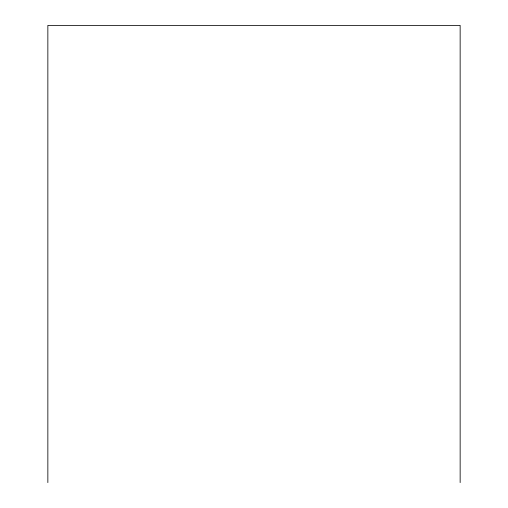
<?xml version="1.0" encoding="UTF-8"?>
<svg xmlns="http://www.w3.org/2000/svg" width="508" height="508" viewBox="0 0 508 508"><rect width="100%" height="100%" fill="white"/><g stroke="black" fill="none" stroke-linecap="round" stroke-linejoin="round"><path stroke-width="0.76" d="M460.146 482.6L460.146 25.4L47.854 25.4L47.854 482.6"/></g></svg>
